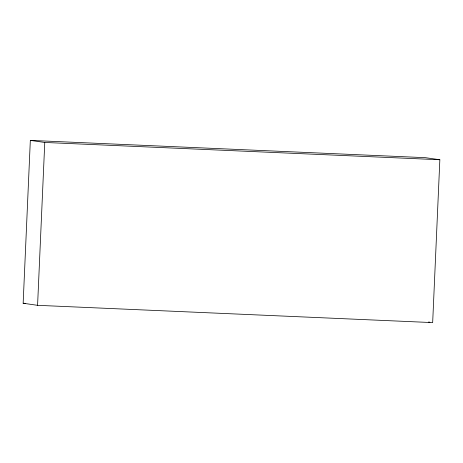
<?xml version="1.0" encoding="UTF-8"?>
<svg xmlns="http://www.w3.org/2000/svg" width="463" height="463" viewBox="0 0 463 463"><rect width="100%" height="100%" fill="white"/><g stroke="black" fill="none" stroke-linecap="round" stroke-linejoin="round"><path stroke-width="0.69" d="M23.15 303.253L30.332 140.393L425.416 157.675L439.85 159.747L432.668 322.607L37.584 305.325L23.15 303.253L25.315 303.346M37.584 305.325L44.766 142.465L30.332 140.393M44.766 142.465L439.85 159.747M428.541 322.017L429.919 322.213"/></g></svg>
